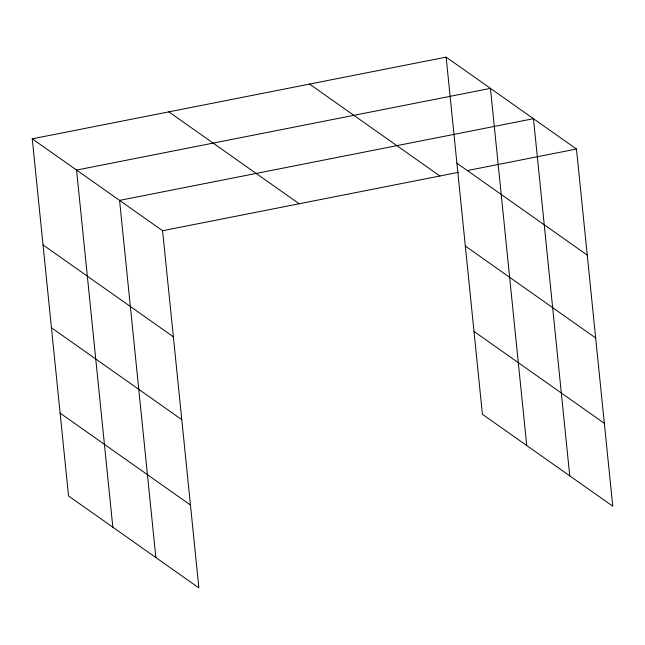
<?xml version="1.0" encoding="UTF-8"?>
<svg xmlns="http://www.w3.org/2000/svg" width="645" height="645" viewBox="0 0 645 645"><rect width="100%" height="100%" fill="white"/><g stroke="black" fill="none" stroke-linecap="round" stroke-linejoin="round"><path stroke-width="0.97" d="M32.25 138.82L162.588 230.725L198.87 587.877L68.531 495.973L32.25 138.82L446.13 57.123L576.469 149.027L612.75 506.18L482.412 414.275L446.13 57.123M162.588 230.725L458.563 172.304M467.399 170.554L576.469 149.027M456.91 163.201L587.248 255.106M309.552 84.084L439.89 175.988M465.327 246.059L595.666 337.964M168.829 111.859L299.167 203.764M473.994 331.425L604.333 423.33M43.022 244.898L173.36 336.803M51.439 327.757L181.777 419.661M60.114 413.123L190.452 505.019M569.737 475.849L533.463 118.696L119.575 200.393L155.856 557.546M526.723 445.526L490.45 88.373L76.561 170.07L112.843 527.223"/></g></svg>
